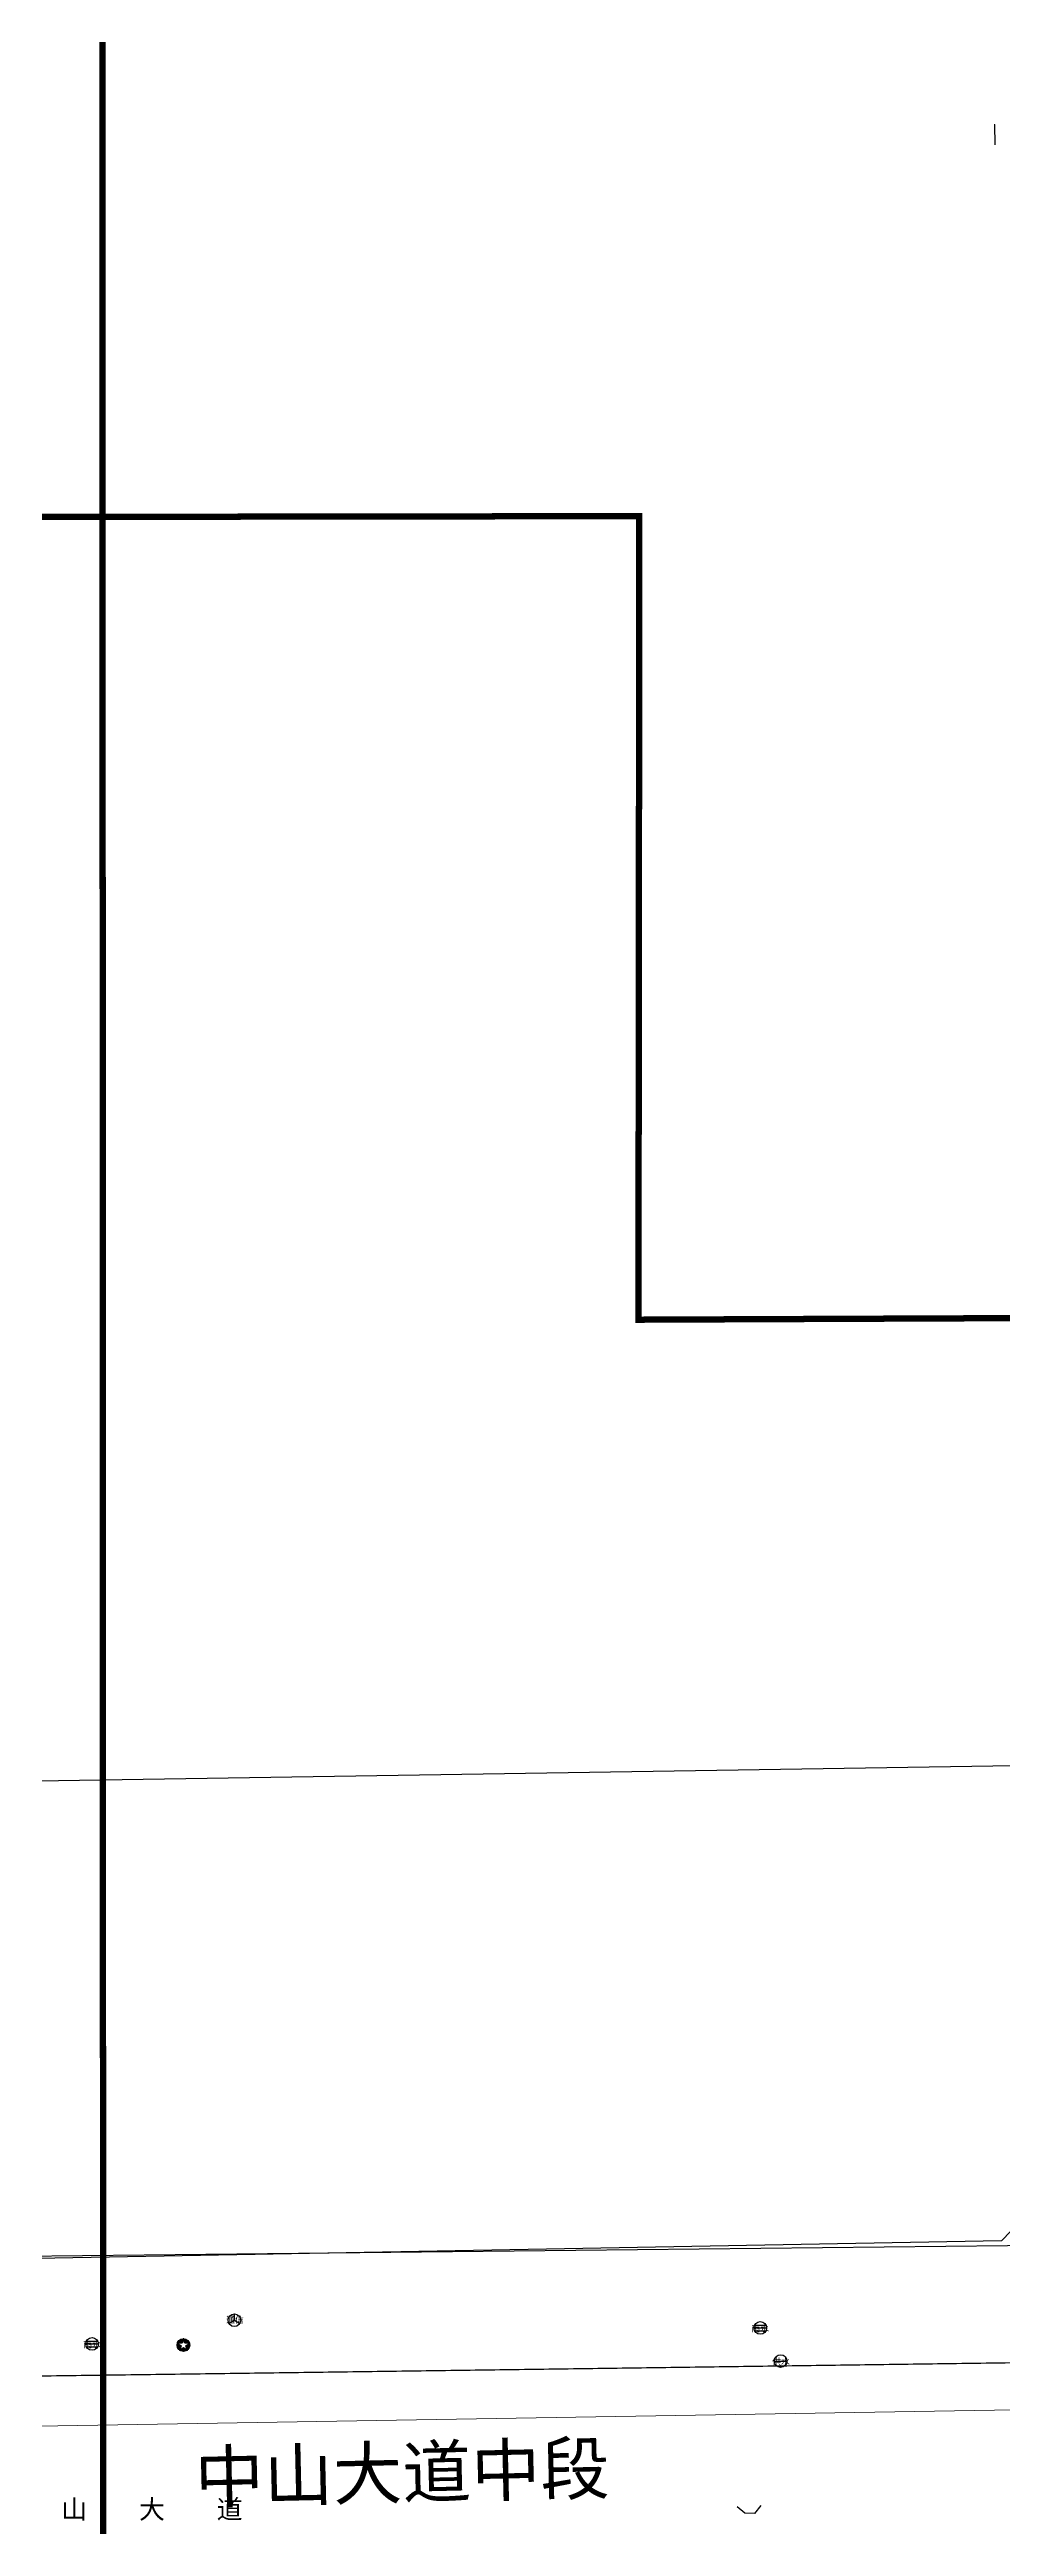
# Model space of a CAD drawing. Extents: x 529262 to 576451, y 2694391 to 2717535.
# Drawn here: x 565982.4 to 566057.6, y 2709680.9 to 2709876.3 of the extents above; entities that cross this region are included whole.
import ezdxf
from ezdxf.enums import TextEntityAlignment as Align
from ezdxf.xclip import XClip

# ---------------------------------------------------------------- set-up
doc = ezdxf.new("R2010")
doc.units = 0
doc.header["$XCLIPFRAME"] = 0
for name, color, linetype in [('a红线图', 1, 'Continuous'), ('COMPONENT', 8, 'Continuous'), ('DLSS', 4, 'Continuous'), ('GXYZ', 8, 'Continuous'), ('JMD', 8, 'Continuous'), ('PP-COM', 7, 'Continuous'), ('RD-中线', 40, 'Continuous'), ('RD-红线', 7, 'Continuous'), ('RD-路名', 7, 'Continuous'), ('ZJ', 7, 'Continuous')]:
    doc.layers.add(name, color=color, linetype=linetype)
doc.styles.add('宋体', font='', dxfattribs={"width": 0.75})
doc.styles.add('等线体', font='simhei.ttf')
doc.styles.add('黑体', font='simhei.ttf')
doc.styles.get('宋体').set_extended_font_data('SimSun')

# ---------------------------------------------------------------- blocks, each defined once
blk = doc.blocks.new('A$C19FD0107')
at = {"layer": 'RD-中线', "color": 8, "linetype": 'Continuous', "flags": 128}
for points in [[(-4490.73, 14139.44, 0), (-4490.29, 14139.42)], [(-3818.25, 14086.17, 0), (-3817.74, 14086.17)]]:
    blk.add_lwpolyline(points, format="xyb", dxfattribs=at)
at = {"layer": 'RD-红线', "color": 8, "linetype": 'Continuous'}
blk.add_lwpolyline([(-4940.45, 15312.79), (-4920.82, 15333.12, 0.413723)], format="xyb", dxfattribs=at)
at = {"layer": 'RD-红线', "color": 8, "linetype": 'Continuous', "flags": 128}
blk.add_lwpolyline([(-4940.45, 15312.79), (-5253.65, 15307.04)], dxfattribs=at)
blk = doc.blocks.new('gcbj0101')
blk.add_line((-1, 0), (1, 0))
blk.add_circle((0, 0), 1)
blk = doc.blocks.new('gcbj0103')
for p, q in [((-1, 0), (1, 0)), ((-0.9, 0.43), (0.9, 0.43)), ((-0.88, -0.47), (0.88, -0.47))]:
    blk.add_line(p, q)
blk.add_circle((0, 0), 1)
blk = doc.blocks.new('gcbj0107')
for q in [(-0.87, -0.5), (0, 1), (0.87, -0.5)]:
    blk.add_line((0, 0), q)
blk.add_circle((0, 0), 1)
blk = doc.blocks.new('*U11')
at = {"linetype": 'Continuous'}
for points in [[(-1.14, -0.07), (-0.87, -0.76), (-1.13, 0.09)], [(-1.13, 0.09), (-0.73, -0.88), (-1.09, 0.24)], [(-0.73, -0.88), (-1.13, 0.09), (-0.87, -0.76)], [(-0.36, 0.24), (-0.55, 0.84), (-1.09, 0.24)], [(-0.73, 0.74), (-1.09, 0.24), (-0.55, 0.84)], [(-1.09, 0.24), (-0.73, 0.74), (-1.01, 0.43)], [(-0.5, -0.19), (-1.09, 0.24), (-0.73, -0.88)], [(-0.88, 0.6), (-1.01, 0.43), (-0.73, 0.74)], [(-0.55, 0.84), (-0.36, 0.24), (-0.35, 0.91)], [(-0.14, 0.93), (-0.35, 0.91), (-0.36, 0.24)], [(-0.14, 0.93), (0.09, 0.24), (0.07, 0.91)], [(0.81, 0.24), (0.07, 0.91), (0.09, 0.24)], [(0.07, 0.91), (0.81, 0.24), (0.27, 0.84)], [(0.22, -0.19), (0.45, -0.88), (0.81, 0.24)], [(0.73, 0.43), (0.27, 0.84), (0.81, 0.24)], [(0.27, 0.84), (0.73, 0.43), (0.45, 0.74)], [(0.6, 0.6), (0.45, 0.74), (0.73, 0.43)], [(0.59, -0.76), (0.81, 0.24), (0.45, -0.88)], [(0.81, 0.24), (0.59, -0.76), (0.85, 0.09)], [(0.7, -0.61), (0.85, 0.09), (0.59, -0.76)], [(0.85, 0.09), (0.7, -0.61), (0.86, -0.07)], [(-0.87, -0.76), (-1.14, -0.07), (-0.98, -0.61)], [(-1.12, -0.26), (-0.98, -0.61), (-1.14, -0.07)], [(-0.98, -0.61), (-1.12, -0.26), (-1.07, -0.44)], [(-0.73, -0.88), (-0.55, -0.98), (-0.14, -0.45)], [(-0.35, -1.05), (-0.14, -0.45), (-0.55, -0.98)], [(-0.14, -0.45), (-0.35, -1.05), (0.45, -0.88)], [(-0.14, -1.07), (0.45, -0.88), (-0.35, -1.05)], [(0.45, -0.88), (-0.14, -1.07), (0.27, -0.98)], [(0.07, -1.05), (0.27, -0.98), (-0.14, -1.07)], [(0.79, -0.44), (0.86, -0.07), (0.7, -0.61)], [(0.86, -0.07), (0.79, -0.44), (0.84, -0.26)]]:
    blk.add_solid(points, dxfattribs=at)
blk = doc.blocks.new('gcbj0112')
at = {"linetype": 'Continuous'}
for p, q in [((-1.09, 0.24), (-0.5, -0.19)), ((-0.36, 0.24), (-1.09, 0.24)), ((-0.14, 0.93), (-0.36, 0.24)), ((0.09, 0.24), (-0.14, 0.93)), ((0.81, 0.24), (0.09, 0.24)), ((0.22, -0.19), (0.81, 0.24)), ((-0.5, -0.19), (-0.73, -0.88)), ((-0.73, -0.88), (-0.14, -0.45)), ((-0.14, -0.45), (0.45, -0.88)), ((0.45, -0.88), (0.22, -0.19))]:
    blk.add_line(p, q, dxfattribs=at)
blk.add_circle((-0.14, -0.07), 1, dxfattribs=at)
for p in [(-1.09, 0.24), (-0.14, 0.93), (0.81, 0.24), (-0.73, -0.88), (0.45, -0.88)]:
    blk.add_point(p, dxfattribs=at)
blk.add_blockref('*U11', (0, 0), dxfattribs=at)

msp = doc.modelspace()

# ---------------------------------------------------------------- linework, layer by layer
at = {"const_width": 0.5}
for points in [[(566139.325, 2710172.956), (565986.518, 2710172.842), (565986.681, 2709601.261), (566518.586, 2709601.552), (566518.485, 2709673.527), (566764.333, 2709673.513), (566764.12, 2710112.127), (566139.363, 2710109.398), (566139.316, 2710172.956)], [(566028.964, 2709839.461), (565876.265, 2709839.261), (565876.394, 2709267.88), (566408.228, 2709267.964), (566408.154, 2709339.933), (566653.935, 2709340), (566653.753, 2709778.668), (566028.899, 2709776.063), (566028.964, 2709839.461)]]:
    msp.add_lwpolyline(points, dxfattribs=at)
at = {"layer": 'a红线图', "color": 8, "linetype": 'Continuous', "lineweight": 0, "flags": 128}
msp.add_lwpolyline([(564727.349, 2709667.84), (566620.304, 2709699.43)], dxfattribs=at)
msp.add_lwpolyline([(564727.349, 2709667.84), (566620.304, 2709699.43)], dxfattribs=at)
at = {"layer": 'DLSS', "linetype": 'Continuous', "flags": 128}
for points, elevation in [([(566056.967, 2709870.35), (566057.021, 2709870.351)], 139.631), ([(566057.051, 2709868.76), (566057.021, 2709870.351)], 139.974)]:
    msp.add_lwpolyline(points, dxfattribs=dict(at, elevation=elevation))
at = {"layer": 'DLSS', "linetype": 'Continuous', "const_width": 0.1, "flags": 128}
msp.add_lwpolyline([(566062.217, 2709693.819), (566026.791, 2709693.332), (565996.04, 2709692.914), (565969.965, 2709692.564)], dxfattribs=at)
at = {"layer": 'DLSS', "linetype": 'Continuous', "flags": 128}
for points in [[(566037.3, 2709681.913), (566036.676, 2709682.413)], [(566038.093, 2709681.887), (566037.3, 2709681.913)], [(566038.093, 2709681.887), (566038.591, 2709682.513)]]:
    msp.add_lwpolyline(points, dxfattribs=at)
at = {"layer": 'JMD', "linetype": 'Continuous', "flags": 128}
msp.add_lwpolyline([(565907.683, 2709738.496), (565908.288, 2709717.735), (565911.313, 2709709.974), (565916.052, 2709705.842), (565926.609, 2709701.593), (566077.468, 2709703.234), (566076.988, 2709741.147)], close=True, dxfattribs=at)

# ---------------------------------------------------------------- block references
at = {"layer": 'COMPONENT', "linetype": 'Continuous', "xscale": 0.5, "yscale": 0.5}
for name, p in [('gcbj0107', (565997.019, 2709697.127)), ('gcbj0103', (565985.788, 2709695.255)), ('gcbj0112', (565993.062, 2709695.203, 0.295)), ('gcbj0103', (566038.508, 2709696.519)), ('gcbj0101', (566040.117, 2709693.895))]:
    msp.add_blockref(name, p, dxfattribs=at)
at = {"layer": 'PP-COM'}
ref = msp.add_blockref('A$C19FD0107', (570997.993, 2694390.603), dxfattribs=at)
XClip(ref).set_block_clipping_path([(-9366.4383134884, 14428.6043910822), (-3328.4480743363, 17452.7484863754)])

# ---------------------------------------------------------------- texts
at = {"layer": 'GXYZ', "linetype": 'Continuous', "style": '宋体'}
for s, p in [('通信', (565997.063, 2709697.178)), ('雨水', (565985.791, 2709695.215)), ('雨水', (566038.51, 2709696.479)), ('供水', (566040.143, 2709693.869))]:
    msp.add_text(s, height=0.5, dxfattribs=at).set_placement(p, align=Align.MIDDLE)
at = {"layer": 'RD-路名', "color": 7, "style": '黑体'}
msp.add_text('中山大道中段', height=4, rotation=1.30936, dxfattribs=at).set_placement((566010.246, 2709685.176), align=Align.MIDDLE)
at = {"layer": 'ZJ', "color": 8, "linetype": 'Continuous', "style": '等线体'}
msp.add_text('中    山    大    道', height=1.5, dxfattribs=at).set_placement((565987.446, 2709682.249), align=Align.MIDDLE)

doc.saveas('drawing.dxf')
